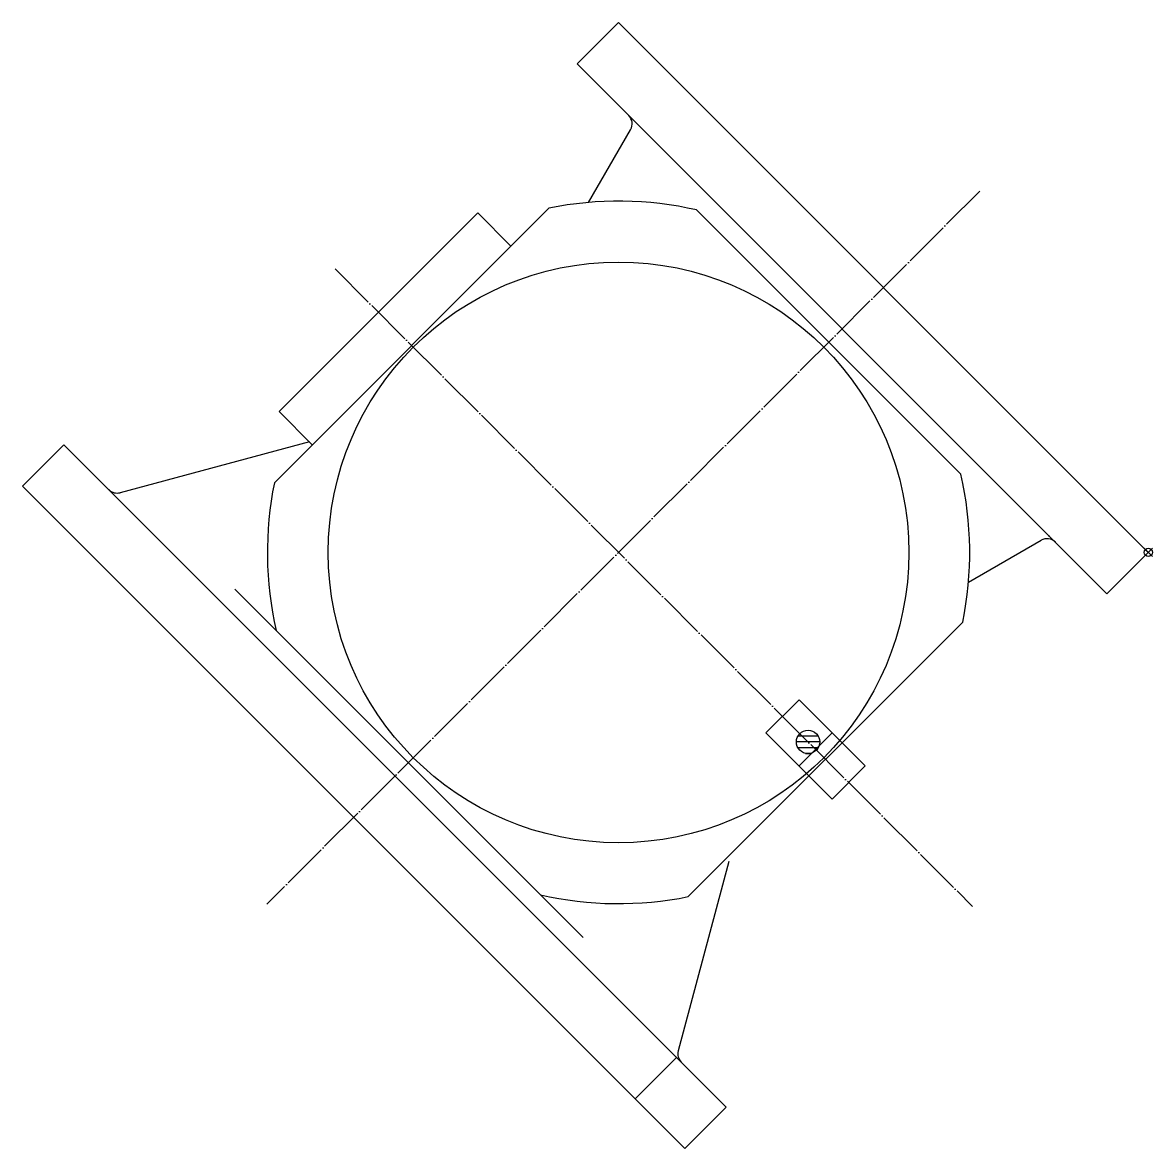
# Model space of a CAD drawing. Extents: x -403 to 79, y 864 to 1345.
import ezdxf

# ---------------------------------------------------------------- set-up
doc = ezdxf.new("R2010")
doc.units = 0
doc.header["$MEASUREMENT"] = 0
doc.linetypes.add('CENTER', pattern=[22, 20, -1, 0, -1])
doc.layers.get('0').update_dxf_attribs({"linetype": 'CONTINUOUS'})
doc.layers.add('$PARTREF_BOM', color=7, linetype='CONTINUOUS')
doc.styles.get("Standard").update_dxf_attribs({"font": 'txt.shx', "bigfont": 'chineset.shx'})
pattern_1 = [(360, (-623.5181, 217.6188), (9e-16, 2.5), [])]

# ---------------------------------------------------------------- blocks, each defined once
blk = doc.blocks.new('PARTREF')
at = {"layer": '$PARTREF_BOM', "color": 2}
for p, q in [((-1.75, -1.75), (1.75, 1.75)), ((-1.75, 1.75), (1.75, -1.75))]:
    blk.add_line(p, q, dxfattribs=at)
blk.add_circle((0, 0), 1.75, dxfattribs=at)
at = {"layer": '$PARTREF_BOM', "color": 2, "flags": 1}
for tag, p in [('TAG5', (-16.09, -4.95)), ('TAG10', (-5.65, -5)), ('TAG15', (5.59, -4.74)), ('TAG4', (-16.09, -8.95)), ('TAG9', (-5.65, -9)), ('TAG14', (5.59, -8.74)), ('TAG3', (-16.09, -12.95)), ('TAG2', (-16.09, -16.95)), ('TAG8', (-5.65, -13)), ('TAG13', (5.59, -12.74)), ('TAG12', (5.59, -16.74)), ('TAG1', (-16.09, -20.95)), ('TAG7', (-5.65, -17)), ('TAG6', (-5.65, -21)), ('TAG11', (5.59, -20.74))]:
    blk.add_attdef(tag, p, '', height=2.5, dxfattribs=at)

msp = doc.modelspace()

# ---------------------------------------------------------------- hatches: boundary and pattern name
at = {"linetype": 'CONTINUOUS'}
h = msp.add_hatch(dxfattribs=at)
h.set_pattern_fill('ANSI31', scale=20, angle=-45, style=0)
h.set_pattern_definition(pattern_1)
h.paths.add_polyline_path([(-64.58, 1034.31), (-63.04, 1035.85, 0.515907), (-67.77, 1042.49, 0.198912), (-71.3, 1041.03)])
h = msp.add_hatch(dxfattribs=at)
h.set_pattern_fill('ANSI31', scale=20, angle=-45, style=0)
h.set_pattern_definition(pattern_1)
h.paths.add_polyline_path([(-67.77, 1032.49, 0.083788), (-66.12, 1032.77), (-64.58, 1034.31), (-71.3, 1041.03, 0.668179)])

# ---------------------------------------------------------------- linework, layer by layer
at = {"color": 7, "linetype": 'CONTINUOUS'}
for p, q in [((-148.73, 1344.73), (-166.41, 1327.05)), ((-148.73, 1344.73), (77.55, 1118.45)), ((-166.41, 1327.05), (59.87, 1100.78)), ((-161.52, 1267.91), (-143.58, 1298.98)), ((-178.49, 1265.47), (-295.75, 1148.21)), ((-115.37, 1264.7), (-2.49, 1151.82)), ((-208.83, 1263.41), (-293.69, 1178.56)), ((-194.69, 1249.27), (-208.83, 1263.41)), ((-279.54, 1164.42), (-293.69, 1178.56)), ((-385.61, 1164.42), (-403.29, 1146.74)), ((-385.61, 1164.42), (-102.77, 881.57)), ((-280.74, 1165.62), (-361.61, 1143.95)), ((-403.29, 1146.74), (-120.44, 863.9)), ((0.73, 1105.67), (31.8, 1123.61)), ((77.55, 1118.45), (59.87, 1100.78)), ((-312.68, 1102.8), (-163.9, 954.02)), ((-1.71, 1088.7), (-118.97, 971.44)), ((-85.8, 1041.38), (-71.65, 1055.52)), ((-71.65, 1055.52), (-43.37, 1027.24)), ((-85.8, 1041.38), (-57.51, 1013.09)), ((-71.65, 1027.24), (-57.51, 1041.38)), ((-57.51, 1013.09), (-43.37, 1027.24)), ((-101.57, 986.44), (-123.23, 905.57)), ((-123.98, 902.79), (-141.66, 885.11)), ((-102.77, 881.57), (-120.44, 863.9))]:
    msp.add_line(p, q, dxfattribs=at)
at = {"color": 1, "linetype": 'CENTER'}
for p, q in [((5.54, 1272.73), (-299.03, 968.16)), ((-269.78, 1239.5), (2.49, 967.24))]:
    msp.add_line(p, q, dxfattribs=at)
at = {"color": 7, "linetype": 'CONTINUOUS'}
for centre, radius in [((-148.73, 1118.45), 124), ((-67.77, 1037.49), 5)]:
    msp.add_circle(centre, radius, dxfattribs=at)
for centre, radius, start, end in [((-147.91, 1301.48), 5, 330, 45), ((-148.73, 1118.45), 150, 77.1491, 101.4427), ((-148.73, 1118.45), 150, 348.5573, 12.851), ((-362.9, 1148.78), 5, 225, 285), ((-148.73, 1118.45), 150, 168.5573, 192.8509), ((34.3, 1119.28), 5, 45, 120), ((-148.73, 1118.45), 150, 257.1491, 281.4427), ((-118.4, 904.28), 5, 165, 225)]:
    msp.add_arc(centre, radius, start, end, dxfattribs=at)
for p in [(35.12, 1125.52), (35.12, 1125.52), (-123.98, 902.79)]:
    msp.add_point(p, dxfattribs=at)
at = {"color": 1, "linetype": 'CENTER'}
msp.add_point((-148.73, 1118.45), dxfattribs=at)

# ---------------------------------------------------------------- block references
at = {"color": 7}
msp.add_blockref('PARTREF', (77.55, 1118.45), dxfattribs=at)

doc.saveas('drawing.dxf')
